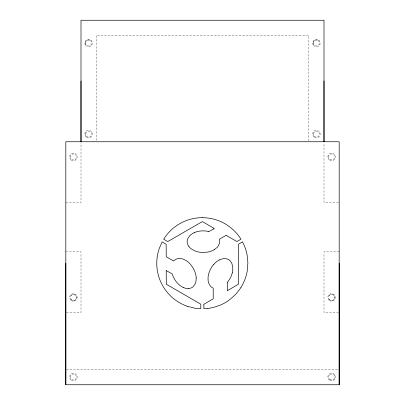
<?xml version="1.0" encoding="UTF-8"?>
<svg xmlns="http://www.w3.org/2000/svg" width="405" height="405" viewBox="0 0 405 405"><rect width="100%" height="100%" fill="white"/><g stroke="black" fill="none" stroke-linecap="round" stroke-linejoin="round"><path stroke-width="0.3" stroke-dasharray="2.02 1.52" d="M85.607 133.554L85.607 134.657A3.037 3.037 0 0 0 86.675 136.465M313.419 133.554L313.419 134.657A3.037 3.037 0 0 0 314.493 136.465M329.427 375.101L329.873 374.655M334.145 378.928L333.7 379.374M65.812 202.505L81 202.505L81 143.006M338.58 202.505L324 202.505L324 143.006M65.812 251.859L81 251.859L81 312.609L65.812 312.609M339.188 251.859L324 251.859L324 312.609L338.58 312.609M66.44 369.562L339.188 369.562M333.7 374.655L334.145 375.101M329.873 379.374L329.427 378.928M313.419 43.532L313.419 42.424A3.037 3.037 0 0 1 318.082 40.444A3.037 3.037 0 0 1 318.087 45.512A3.037 3.037 0 0 1 313.419 43.532A3.027 3.027 0 0 0 314.052 44.894M85.607 43.532L85.607 42.424A3.037 3.037 0 0 1 90.264 40.444A3.037 3.037 0 0 1 90.269 45.512A3.037 3.037 0 0 1 85.602 43.532A3.027 3.027 0 0 0 86.235 44.894M308.812 141.148L308.812 35.438L96.188 35.438L96.188 141.148M85.607 42.429A3.027 3.027 0 0 1 90.487 40.632M85.607 133.554A3.037 3.037 0 0 1 89.824 131.326A3.037 3.037 0 0 1 91.003 135.953A3.037 3.037 0 0 1 86.235 136.019M313.419 133.554A3.037 3.037 0 0 1 317.642 131.326A3.037 3.037 0 0 1 318.821 135.953A3.037 3.037 0 0 1 314.052 136.019M313.424 42.429A3.027 3.027 0 0 1 318.305 40.632M71.047 295.508A3.037 3.037 0 0 1 75.816 295.579A3.037 3.037 0 0 1 74.636 300.201A3.037 3.037 0 0 1 70.419 297.974L70.419 296.87A3.037 3.037 0 0 1 74.636 294.643A3.037 3.037 0 0 1 75.816 299.265A3.037 3.037 0 0 1 71.047 299.335M329.24 295.508A3.037 3.037 0 0 1 334.009 295.579A3.037 3.037 0 0 1 332.829 300.201A3.037 3.037 0 0 1 328.612 297.974L328.607 296.87A3.037 3.037 0 0 1 332.829 294.643A3.037 3.037 0 0 1 334.009 299.265A3.037 3.037 0 0 1 329.24 299.335M70.419 156.386L70.419 157.494A3.037 3.037 0 0 0 75.077 159.469A3.037 3.037 0 0 0 75.077 154.406A3.037 3.037 0 0 0 70.419 156.391M70.419 376.463L70.419 377.566A3.037 3.037 0 0 0 75.077 379.546A3.037 3.037 0 0 0 75.077 374.478A3.037 3.037 0 0 0 70.419 376.463M328.607 156.386L328.607 157.494A3.037 3.037 0 0 0 333.269 159.469A3.037 3.037 0 0 0 333.269 154.406A3.037 3.037 0 0 0 328.612 156.391M329.695 160.228A3.797 3.797 0 0 0 335.391 156.938A3.797 3.797 0 0 0 329.695 153.652A3.797 3.797 0 0 0 329.695 160.228M71.219 160.046A3.797 3.797 0 0 0 77.188 157.282A3.797 3.797 0 0 0 71.806 153.495A3.797 3.797 0 0 0 71.219 160.046M71.219 300.525A3.797 3.797 0 0 0 77.188 297.761A3.797 3.797 0 0 0 71.806 293.974A3.797 3.797 0 0 0 71.219 300.525M329.412 300.525A3.797 3.797 0 0 0 335.375 297.761A3.797 3.797 0 0 0 329.999 293.974A3.797 3.797 0 0 0 329.412 300.525M329.695 380.305A3.797 3.797 0 0 0 335.391 377.014A3.797 3.797 0 0 0 329.695 373.724A3.797 3.797 0 0 0 329.695 380.305M71.219 380.118A3.797 3.797 0 0 0 77.188 377.354A3.797 3.797 0 0 0 71.806 373.567A3.797 3.797 0 0 0 71.219 380.118M85.617 45.335A3.797 3.797 0 0 0 92.122 44.378A3.797 3.797 0 0 0 88.037 39.224A3.797 3.797 0 0 0 85.617 45.335M86.695 137.391A3.797 3.797 0 0 0 92.391 134.106A3.797 3.797 0 0 0 86.695 130.815A3.797 3.797 0 0 0 86.695 137.391M313.435 45.335A3.797 3.797 0 0 0 319.94 44.378A3.797 3.797 0 0 0 315.854 39.224A3.797 3.797 0 0 0 313.435 45.335M314.508 137.391A3.797 3.797 0 0 0 320.203 134.106A3.797 3.797 0 0 0 314.508 130.815A3.797 3.797 0 0 0 314.508 137.391M330.272 379.642A3.032 3.032 0 0 0 334.824 377.014A3.032 3.032 0 0 0 330.272 374.387A3.032 3.032 0 0 0 330.272 379.642"/><path stroke-width="0.61" d="M339.188 263.25L339.188 384.75L65.812 384.75L65.812 263.25M81 81L81 141.75L81 20.25L324 20.25L324 141.75L324 81M166.192 270.656L166.323 284.264L200.51 304.008A0.547 0.547 0 0 1 200.809 304.373L200.789 308.392A2.364 2.364 0 0 1 200.784 308.559L195.362 308.306L187.186 306.256M238.545 245.157L238.515 283.996A0.689 0.689 0 0 1 238.343 284.29L227.782 290.42M227.529 282.568L227.519 290.086M166.192 270.596L171.968 273.734A0.795 0.795 0 0 1 172.297 274.165A24.234 24.234 0 0 0 177.501 283.141A18.665 18.665 0 0 0 183.247 287.479M203.862 304.479L203.917 308.711L207.912 308.458M214.169 249.728L217.014 247.531A10.327 10.327 0 0 0 218.482 245.607L219.388 243.43A7.108 7.108 0 0 0 219.545 240.767L219.373 239.239L225.95 235.432A0.547 0.547 0 0 1 226.355 235.447M213.749 228.835L214.326 228.501L202.566 221.717A0.638 0.638 0 0 0 202.171 221.692L167.969 241.426A0.602 0.602 0 0 1 167.548 241.441L164.587 239.745M213.516 228.972L213.131 229.195M242.468 241.876L238.773 244.012A0.658 0.658 0 0 0 238.57 244.428A2.759 2.759 0 0 0 238.54 244.833M213.055 229.24L210.98 230.42M210.519 230.678L209.36 231.326A0.952 0.952 0 0 1 208.717 231.412M194.729 232.485L192.891 233.376A13.588 13.588 0 0 0 189.358 236.176L187.621 239.006A7.457 7.457 0 0 0 187.171 241.036A7.892 7.892 0 0 0 187.156 241.912A7.523 7.523 0 0 0 187.971 245.065L189.054 246.731M188.639 288.552L190.907 288.056A7.26 7.26 0 0 0 193.256 286.588L195.235 283.713A11.654 11.654 0 0 0 196.03 280.898L196.182 277.997M202.708 217.703L206.17 217.87A47.147 47.147 0 0 1 213.045 218.973L216.316 219.885A43.897 43.897 0 0 1 225.443 223.99L229.63 226.81L233.564 230.131A44.297 44.297 0 0 1 240.99 239.203L237.001 241.461A0.704 0.704 0 0 1 236.641 241.38A9.862 9.862 0 0 1 236.338 241.218L226.481 235.513M164.288 239.563L163.686 239.208A45.537 45.537 0 0 1 202.708 217.642M242.554 241.982L244.367 245.774A45.157 45.157 0 0 1 247.131 255.074L247.885 262.632L247.364 270.14A45.071 45.071 0 0 1 241 287.327M227.539 290.512L227.524 290.233M339.188 384.75L339.188 141.75L65.812 141.75L65.812 384.75M196.233 277.997A21.217 21.217 0 0 0 193.879 269.482A26.973 26.973 0 0 0 192.952 267.756L190.502 264.359A20.179 20.179 0 0 0 185.941 260.461L183.09 259.089A11.001 11.001 0 0 0 179.926 258.471L177.395 258.744A7.239 7.239 0 0 0 175.132 259.802L173.507 260.962L166.409 256.902A0.815 0.815 0 0 1 166.232 256.603L166.161 244.271L162.192 241.851L159.211 248.543L157.813 253.545A46.003 46.003 0 0 0 156.932 267.29A45.011 45.011 0 0 0 160.679 281.769A46.378 46.378 0 0 0 165.599 290.233A45.598 45.598 0 0 0 187.191 306.246M188.644 288.633A11.112 11.112 0 0 1 183.288 287.408M214.179 249.748A19.906 19.906 0 0 1 206.773 252.219L201.3 252.386A21.465 21.465 0 0 1 195.23 251.019A21.06 21.06 0 0 1 194.349 250.639L191.099 248.731A12.342 12.342 0 0 1 189.049 246.731M194.709 232.429A23.399 23.399 0 0 1 208.691 231.513M241.005 287.327A48.033 48.033 0 0 1 239.38 289.767L235.685 294.288L230.187 299.29A44.418 44.418 0 0 1 219.92 305.284L213.617 307.38A83.253 83.253 0 0 1 207.912 308.453M203.867 304.479A0.587 0.587 0 0 1 204.074 304.125L213.065 298.895A0.537 0.537 0 0 0 213.232 298.637L213.217 288.32A0.592 0.592 0 0 0 213.065 288.082L212.033 287.479A7.361 7.361 0 0 1 210.241 285.905L208.843 283.47A12.15 12.15 0 0 1 208.089 280.169L208.043 277.941A20.108 20.108 0 0 1 208.14 276.752A20.787 20.787 0 0 1 209.906 270.489A23.971 23.971 0 0 1 213.769 264.399M213.815 264.435A19.673 19.673 0 0 1 219.297 259.929M219.333 259.99A16.721 16.721 0 0 1 220.052 259.64L223.044 258.714A9.264 9.264 0 0 1 225.858 258.684L227.494 259.099A7.006 7.006 0 0 1 229.584 260.334L230.734 261.564A9.285 9.285 0 0 1 231.933 263.685L232.723 267.138A17.081 17.081 0 0 1 232.789 268.231A17.258 17.258 0 0 1 232.303 272.545M232.348 272.56A24.047 24.047 0 0 1 228.147 281.409L227.757 281.951A1.048 1.048 0 0 0 227.529 282.568"/></g></svg>
